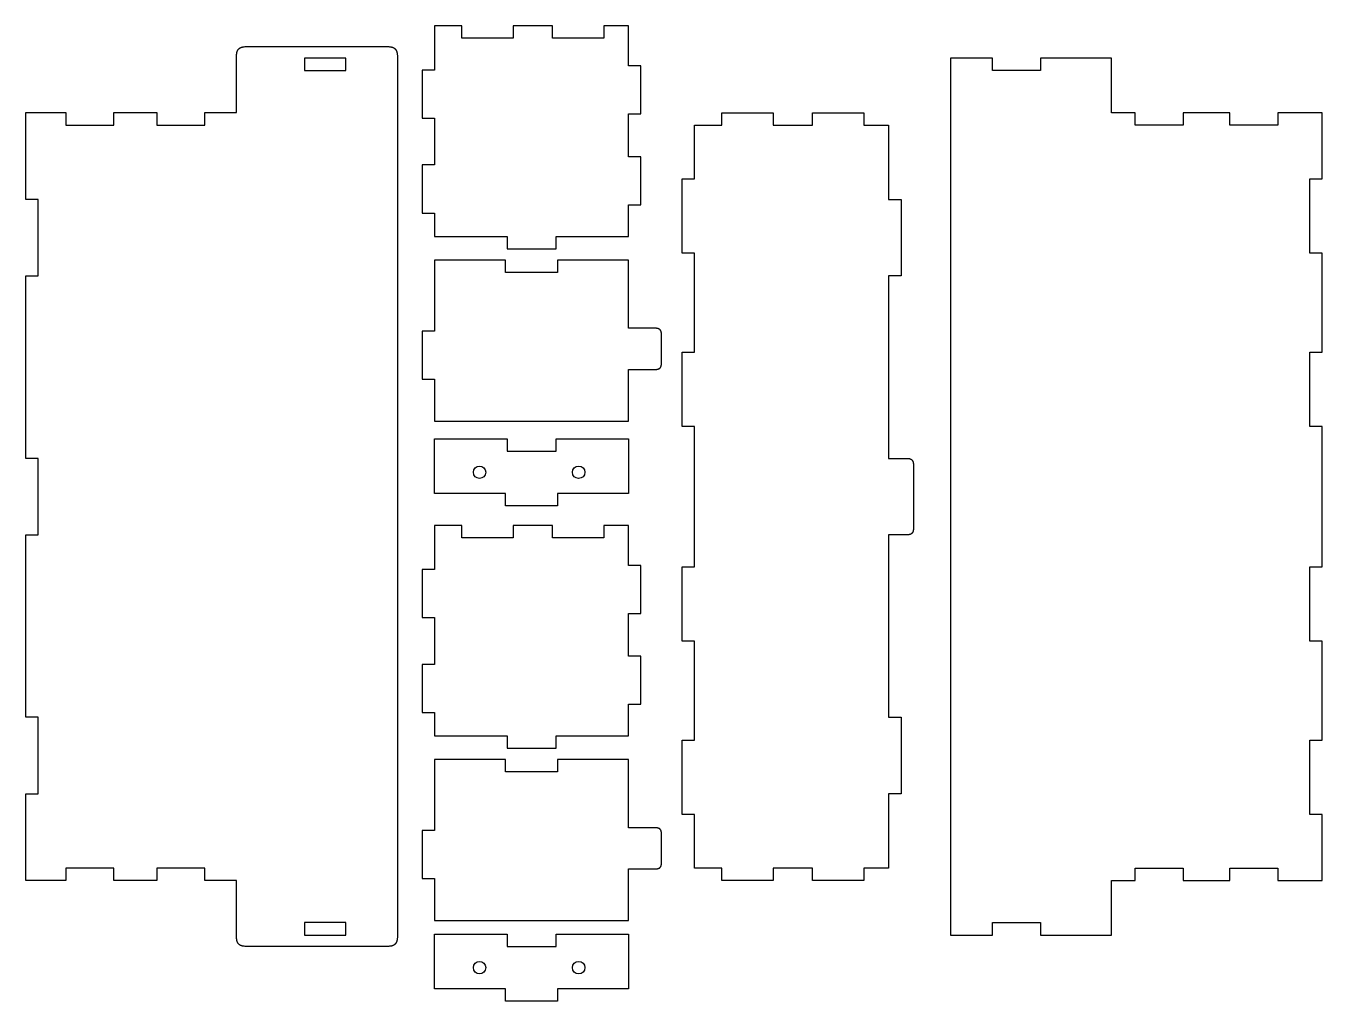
# Model space of a CAD drawing. Extents: x 641 to 955, y -160 to 76.
import ezdxf

# ---------------------------------------------------------------- set-up
doc = ezdxf.new("R2010")
doc.units = 0
doc.layers.add('DEFAULT', color=7, linetype='CONTINUOUS')

msp = doc.modelspace()

# ---------------------------------------------------------------- linework, layer by layer
at = {"layer": 'DEFAULT'}
for points in [[(759.42, 73), (747, 73), (747, 76), (740.42, 76), (740.42, 65.32), (737.42, 65.32), (737.42, 53.68), (740.42, 53.68), (740.42, 42.32), (737.42, 42.32), (737.42, 30.68), (740.42, 30.68), (740.42, 25), (758, 25), (758, 22), (769.84, 22), (769.84, 25), (787.42, 25), (787.42, 32.68), (790.42, 32.68), (790.42, 44.32), (787.42, 44.32), (787.42, 54.68), (790.42, 54.68), (790.42, 66.32), (787.42, 66.32), (787.42, 76), (781.42, 76), (781.42, 73), (769, 73), (769, 76), (759.42, 76)], [(692.42, 68), (692.42, 68.37), (692.43, 68.74), (692.44, 68.92), (692.46, 69.09), (692.46, 69.17), (692.48, 69.26), (692.49, 69.34), (692.5, 69.42), (692.52, 69.5), (692.53, 69.57), (692.55, 69.65), (692.57, 69.72), (692.6, 69.79), (692.62, 69.86), (692.63, 69.89), (692.65, 69.93), (692.66, 69.96), (692.68, 69.99), (692.69, 70.02), (692.71, 70.06), (692.72, 70.09), (692.74, 70.12), (692.76, 70.15), (692.78, 70.18), (692.79, 70.2), (692.81, 70.23), (692.83, 70.26), (692.85, 70.29), (692.87, 70.31), (692.89, 70.34), (692.91, 70.36), (692.94, 70.39), (692.96, 70.41), (692.98, 70.44), (693.01, 70.46), (693.03, 70.48), (693.05, 70.51), (693.08, 70.53), (693.11, 70.55), (693.13, 70.57), (693.16, 70.59), (693.19, 70.61), (693.22, 70.63), (693.24, 70.64), (693.27, 70.66), (693.3, 70.68), (693.33, 70.7), (693.36, 70.71), (693.39, 70.73), (693.43, 70.74), (693.46, 70.76), (693.49, 70.77), (693.53, 70.79), (693.56, 70.8), (693.63, 70.82), (693.7, 70.85), (693.77, 70.87), (693.85, 70.89), (693.92, 70.9), (694, 70.92), (694.08, 70.93), (694.16, 70.94), (694.25, 70.95), (694.33, 70.96), (694.5, 70.98), (694.68, 70.99), (695.05, 71), (695.42, 71), (728.42, 71), (728.79, 71), (729.16, 70.99), (729.34, 70.98), (729.51, 70.96), (729.59, 70.95), (729.68, 70.94), (729.76, 70.93), (729.84, 70.92), (729.92, 70.9), (729.99, 70.89), (730.07, 70.87), (730.14, 70.85), (730.21, 70.82), (730.28, 70.8), (730.31, 70.79), (730.35, 70.77), (730.38, 70.76), (730.41, 70.74), (730.44, 70.73), (730.48, 70.71), (730.51, 70.7), (730.54, 70.68), (730.57, 70.66), (730.6, 70.64), (730.62, 70.63), (730.65, 70.61), (730.68, 70.59), (730.71, 70.57), (730.73, 70.55), (730.76, 70.53), (730.78, 70.51), (730.81, 70.48), (730.83, 70.46), (730.86, 70.44), (730.88, 70.41), (730.9, 70.39), (730.93, 70.36), (730.95, 70.34), (730.97, 70.31), (730.99, 70.29), (731.01, 70.26), (731.03, 70.23), (731.05, 70.2), (731.06, 70.18), (731.08, 70.15), (731.1, 70.12), (731.12, 70.09), (731.13, 70.06), (731.15, 70.02), (731.16, 69.99), (731.18, 69.96), (731.19, 69.93), (731.2, 69.89), (731.22, 69.86), (731.24, 69.79), (731.27, 69.72), (731.29, 69.65), (731.3, 69.57), (731.32, 69.5), (731.34, 69.42), (731.35, 69.34), (731.36, 69.26), (731.37, 69.17), (731.38, 69.09), (731.4, 68.92), (731.41, 68.74), (731.42, 68.37), (731.42, 68), (731.42, -144), (731.42, -144.37), (731.41, -144.74), (731.4, -144.92), (731.38, -145.09), (731.37, -145.17), (731.36, -145.26), (731.35, -145.34), (731.34, -145.42), (731.32, -145.5), (731.3, -145.57), (731.29, -145.65), (731.27, -145.72), (731.24, -145.79), (731.22, -145.86), (731.2, -145.89), (731.19, -145.93), (731.18, -145.96), (731.16, -145.99), (731.15, -146.02), (731.13, -146.06), (731.12, -146.09), (731.1, -146.12), (731.08, -146.15), (731.06, -146.18), (731.05, -146.2), (731.03, -146.23), (731.01, -146.26), (730.99, -146.29), (730.97, -146.31), (730.95, -146.34), (730.93, -146.36), (730.9, -146.39), (730.88, -146.41), (730.86, -146.44), (730.83, -146.46), (730.81, -146.48), (730.78, -146.51), (730.76, -146.53), (730.73, -146.55), (730.71, -146.57), (730.68, -146.59), (730.65, -146.61), (730.62, -146.63), (730.6, -146.64), (730.57, -146.66), (730.54, -146.68), (730.51, -146.7), (730.48, -146.71), (730.44, -146.73), (730.41, -146.74), (730.38, -146.76), (730.35, -146.77), (730.31, -146.79), (730.28, -146.8), (730.21, -146.82), (730.14, -146.85), (730.07, -146.87), (729.99, -146.89), (729.92, -146.9), (729.84, -146.92), (729.76, -146.93), (729.68, -146.94), (729.59, -146.95), (729.51, -146.96), (729.34, -146.98), (729.16, -146.99), (728.79, -147), (728.42, -147), (695.42, -147), (695.05, -147), (694.68, -146.99), (694.5, -146.98), (694.33, -146.96), (694.25, -146.95), (694.16, -146.94), (694.08, -146.93), (694, -146.92), (693.92, -146.9), (693.85, -146.89), (693.77, -146.87), (693.7, -146.85), (693.63, -146.82), (693.56, -146.8), (693.53, -146.79), (693.49, -146.77), (693.46, -146.76), (693.43, -146.74), (693.39, -146.73), (693.36, -146.71), (693.33, -146.7), (693.3, -146.68), (693.27, -146.66), (693.24, -146.64), (693.22, -146.63), (693.19, -146.61), (693.16, -146.59), (693.13, -146.57), (693.11, -146.55), (693.08, -146.53), (693.05, -146.51), (693.03, -146.48), (693.01, -146.46), (692.98, -146.44), (692.96, -146.41), (692.94, -146.39), (692.91, -146.36), (692.89, -146.34), (692.87, -146.31), (692.85, -146.29), (692.83, -146.26), (692.81, -146.23), (692.79, -146.2), (692.78, -146.18), (692.76, -146.15), (692.74, -146.12), (692.72, -146.09), (692.71, -146.06), (692.69, -146.02), (692.68, -145.99), (692.66, -145.96), (692.65, -145.93), (692.63, -145.89), (692.62, -145.86), (692.6, -145.79), (692.57, -145.72), (692.55, -145.65), (692.53, -145.57), (692.52, -145.5), (692.5, -145.42), (692.49, -145.34), (692.48, -145.26), (692.46, -145.17), (692.46, -145.09), (692.44, -144.92), (692.43, -144.74), (692.42, -144.37), (692.42, -144), (692.42, -131), (684.74, -131), (684.74, -128), (673.1, -128), (673.1, -131), (662.74, -131), (662.74, -128), (651.1, -128), (651.1, -131), (641.42, -131), (641.42, -110.04), (644.42, -110.04), (644.42, -91.49), (641.42, -91.49), (641.42, -47.3), (644.42, -47.3), (644.42, -28.75), (641.42, -28.75), (641.42, 15.44), (644.42, 15.44), (644.42, 33.99), (641.42, 33.99), (641.42, 55), (651.1, 55), (651.1, 51.95), (662.74, 51.95), (662.74, 55), (673.1, 55), (673.1, 51.95), (684.74, 51.95), (684.74, 55), (692.42, 55)], [(708.92, 65.17), (718.92, 65.17), (718.92, 68.17), (708.92, 68.17)], [(952.42, -21.05), (952.42, -3.05), (955.42, -3.05), (955.42, 20.95), (952.42, 20.95), (952.42, 38.95), (955.42, 38.95), (955.42, 54.95), (944.74, 54.95), (944.74, 51.95), (933.1, 51.95), (933.1, 54.95), (921.74, 54.95), (921.74, 51.95), (910.1, 51.95), (910.1, 54.95), (904.42, 54.95), (904.42, 68.17), (887.24, 68.17), (887.24, 65.17), (875.6, 65.17), (875.6, 68.17), (865.42, 68.17), (865.42, -144.23), (875.6, -144.23), (875.6, -141.23), (887.24, -141.23), (887.24, -144.23), (904.42, -144.23), (904.42, -131), (910.1, -131), (910.1, -128), (921.74, -128), (921.74, -131), (933.1, -131), (933.1, -128), (944.74, -128), (944.74, -131), (955.42, -131), (955.42, -115), (952.42, -115), (952.42, -97), (955.42, -97), (955.42, -73), (952.42, -73), (952.42, -55), (955.42, -55), (955.42, -21.05)], [(854.42, -28.75), (854.67, -28.75), (854.91, -28.76), (855.03, -28.77), (855.15, -28.78), (855.2, -28.78), (855.26, -28.79), (855.31, -28.8), (855.37, -28.81), (855.42, -28.82), (855.47, -28.83), (855.52, -28.84), (855.57, -28.86), (855.61, -28.87), (855.66, -28.89), (855.68, -28.9), (855.7, -28.91), (855.73, -28.92), (855.75, -28.92), (855.77, -28.93), (855.79, -28.95), (855.81, -28.96), (855.83, -28.97), (855.85, -28.98), (855.87, -28.99), (855.89, -29), (855.91, -29.02), (855.93, -29.03), (855.94, -29.04), (855.96, -29.05), (855.98, -29.07), (856, -29.08), (856.01, -29.1), (856.03, -29.11), (856.04, -29.13), (856.06, -29.14), (856.08, -29.16), (856.09, -29.18), (856.1, -29.19), (856.12, -29.21), (856.13, -29.23), (856.15, -29.25), (856.16, -29.27), (856.17, -29.28), (856.18, -29.3), (856.19, -29.32), (856.21, -29.34), (856.22, -29.36), (856.23, -29.38), (856.24, -29.4), (856.25, -29.42), (856.26, -29.45), (856.27, -29.47), (856.28, -29.49), (856.29, -29.51), (856.3, -29.56), (856.32, -29.61), (856.33, -29.66), (856.34, -29.7), (856.35, -29.76), (856.37, -29.81), (856.37, -29.86), (856.38, -29.92), (856.39, -29.97), (856.4, -30.03), (856.41, -30.14), (856.41, -30.26), (856.42, -30.5), (856.42, -30.75), (856.42, -45.3), (856.42, -45.55), (856.41, -45.79), (856.41, -45.91), (856.4, -46.03), (856.39, -46.08), (856.38, -46.14), (856.37, -46.19), (856.37, -46.25), (856.35, -46.3), (856.34, -46.35), (856.33, -46.4), (856.32, -46.45), (856.3, -46.49), (856.29, -46.54), (856.28, -46.56), (856.27, -46.59), (856.26, -46.61), (856.25, -46.63), (856.24, -46.65), (856.23, -46.67), (856.22, -46.69), (856.21, -46.71), (856.19, -46.73), (856.18, -46.75), (856.17, -46.77), (856.16, -46.79), (856.15, -46.81), (856.13, -46.82), (856.12, -46.84), (856.1, -46.86), (856.09, -46.88), (856.08, -46.89), (856.06, -46.91), (856.04, -46.92), (856.03, -46.94), (856.01, -46.96), (856, -46.97), (855.98, -46.98), (855.96, -47), (855.94, -47.01), (855.93, -47.03), (855.91, -47.04), (855.89, -47.05), (855.87, -47.06), (855.85, -47.07), (855.83, -47.09), (855.81, -47.1), (855.79, -47.11), (855.77, -47.12), (855.75, -47.13), (855.73, -47.14), (855.7, -47.15), (855.68, -47.16), (855.66, -47.17), (855.61, -47.18), (855.57, -47.2), (855.52, -47.21), (855.47, -47.22), (855.42, -47.23), (855.37, -47.25), (855.31, -47.25), (855.26, -47.26), (855.2, -47.27), (855.15, -47.28), (855.03, -47.29), (854.91, -47.29), (854.67, -47.3), (854.42, -47.3), (850.42, -47.3), (850.42, -91.49), (853.42, -91.49), (853.42, -110.04), (850.42, -110.04), (850.42, -128), (844.42, -128), (844.42, -131), (832, -131), (832, -128), (822.42, -128), (822.42, -131), (810, -131), (810, -128), (803.42, -128), (803.42, -115), (800.42, -115), (800.42, -97), (803.42, -97), (803.42, -73), (800.42, -73), (800.42, -55), (803.42, -55), (803.42, -21.05), (800.42, -21.05), (800.42, -3.05), (803.42, -3.05), (803.42, 20.95), (800.42, 20.95), (800.42, 38.95), (803.42, 38.95), (803.42, 51.95), (810, 51.95), (810, 54.95), (822.42, 54.95), (822.42, 51.95), (832, 51.95), (832, 54.95), (844.42, 54.95), (844.42, 51.95), (850.42, 51.95), (850.42, 33.99), (853.42, 33.99), (853.42, 15.44), (850.42, 15.44), (850.42, -28.75)], [(793.42, -7.23), (793.67, -7.23), (793.91, -7.22), (794.03, -7.21), (794.15, -7.2), (794.2, -7.2), (794.26, -7.19), (794.31, -7.18), (794.37, -7.17), (794.42, -7.16), (794.47, -7.15), (794.52, -7.14), (794.57, -7.12), (794.61, -7.11), (794.66, -7.09), (794.68, -7.08), (794.7, -7.07), (794.73, -7.07), (794.75, -7.06), (794.77, -7.05), (794.79, -7.03), (794.81, -7.02), (794.83, -7.01), (794.85, -7), (794.87, -6.99), (794.89, -6.98), (794.91, -6.97), (794.93, -6.95), (794.94, -6.94), (794.96, -6.93), (794.98, -6.91), (795, -6.9), (795.01, -6.88), (795.03, -6.87), (795.04, -6.85), (795.06, -6.84), (795.08, -6.82), (795.09, -6.8), (795.1, -6.79), (795.12, -6.77), (795.13, -6.75), (795.15, -6.73), (795.16, -6.72), (795.17, -6.7), (795.18, -6.68), (795.19, -6.66), (795.21, -6.64), (795.22, -6.62), (795.23, -6.6), (795.24, -6.58), (795.25, -6.56), (795.26, -6.53), (795.27, -6.51), (795.28, -6.49), (795.29, -6.47), (795.3, -6.42), (795.32, -6.37), (795.33, -6.33), (795.34, -6.28), (795.35, -6.22), (795.37, -6.17), (795.37, -6.12), (795.38, -6.06), (795.39, -6.01), (795.4, -5.95), (795.41, -5.84), (795.41, -5.72), (795.42, -5.48), (795.42, -5.23), (795.42, 0.77), (795.42, 1.02), (795.41, 1.27), (795.41, 1.38), (795.4, 1.5), (795.39, 1.56), (795.38, 1.61), (795.37, 1.67), (795.37, 1.72), (795.35, 1.77), (795.34, 1.82), (795.33, 1.87), (795.32, 1.92), (795.3, 1.97), (795.29, 2.01), (795.28, 2.04), (795.27, 2.06), (795.26, 2.08), (795.25, 2.1), (795.24, 2.12), (795.23, 2.14), (795.22, 2.16), (795.21, 2.18), (795.19, 2.2), (795.18, 2.22), (795.17, 2.24), (795.16, 2.26), (795.15, 2.28), (795.13, 2.3), (795.12, 2.32), (795.1, 2.33), (795.09, 2.35), (795.08, 2.37), (795.06, 2.38), (795.04, 2.4), (795.03, 2.41), (795.01, 2.43), (795, 2.44), (794.98, 2.46), (794.96, 2.47), (794.94, 2.49), (794.93, 2.5), (794.91, 2.51), (794.89, 2.52), (794.87, 2.54), (794.85, 2.55), (794.83, 2.56), (794.81, 2.57), (794.79, 2.58), (794.77, 2.59), (794.75, 2.6), (794.73, 2.61), (794.7, 2.62), (794.68, 2.63), (794.66, 2.64), (794.61, 2.66), (794.57, 2.67), (794.52, 2.68), (794.47, 2.7), (794.42, 2.71), (794.37, 2.72), (794.31, 2.73), (794.26, 2.74), (794.2, 2.74), (794.15, 2.75), (794.03, 2.76), (793.91, 2.77), (793.67, 2.77), (793.42, 2.77), (787.42, 2.77), (787.42, 19.27), (770.21, 19.27), (770.21, 16.27), (757.63, 16.27), (757.63, 19.27), (740.42, 19.27), (740.42, 2.09), (737.42, 2.09), (737.42, -9.55), (740.42, -9.55), (740.42, -19.73), (787.42, -19.73), (787.42, -7.23)], [(757.63, -40.23), (757.63, -37.23), (740.42, -37.23), (740.42, -24), (758, -24), (758, -27), (769.84, -27), (769.84, -24), (787.42, -24), (787.42, -37.23), (770.21, -37.23), (770.21, -40.23)], [(759.42, -48), (747, -48), (747, -45), (740.42, -45), (740.42, -55.68), (737.42, -55.68), (737.42, -67.32), (740.42, -67.32), (740.42, -78.68), (737.42, -78.68), (737.42, -90.32), (740.42, -90.32), (740.42, -96), (758, -96), (758, -99), (769.84, -99), (769.84, -96), (787.42, -96), (787.42, -88.32), (790.42, -88.32), (790.42, -76.68), (787.42, -76.68), (787.42, -66.32), (790.42, -66.32), (790.42, -54.68), (787.42, -54.68), (787.42, -45), (781.42, -45), (781.42, -48), (769, -48), (769, -45), (759.42, -45)], [(793.42, -128.23), (793.67, -128.23), (793.91, -128.22), (794.03, -128.21), (794.15, -128.2), (794.2, -128.2), (794.26, -128.19), (794.31, -128.18), (794.37, -128.17), (794.42, -128.16), (794.47, -128.15), (794.52, -128.14), (794.57, -128.12), (794.61, -128.11), (794.66, -128.09), (794.68, -128.08), (794.7, -128.07), (794.73, -128.07), (794.75, -128.06), (794.77, -128.05), (794.79, -128.03), (794.81, -128.02), (794.83, -128.01), (794.85, -128), (794.87, -127.99), (794.89, -127.98), (794.91, -127.97), (794.93, -127.95), (794.94, -127.94), (794.96, -127.93), (794.98, -127.91), (795, -127.9), (795.01, -127.88), (795.03, -127.87), (795.04, -127.85), (795.06, -127.84), (795.08, -127.82), (795.09, -127.8), (795.1, -127.79), (795.12, -127.77), (795.13, -127.75), (795.15, -127.73), (795.16, -127.72), (795.17, -127.7), (795.18, -127.68), (795.19, -127.66), (795.21, -127.64), (795.22, -127.62), (795.23, -127.6), (795.24, -127.58), (795.25, -127.56), (795.26, -127.53), (795.27, -127.51), (795.28, -127.49), (795.29, -127.47), (795.3, -127.42), (795.32, -127.37), (795.33, -127.33), (795.34, -127.28), (795.35, -127.22), (795.37, -127.17), (795.37, -127.12), (795.38, -127.06), (795.39, -127.01), (795.4, -126.95), (795.41, -126.84), (795.41, -126.72), (795.42, -126.48), (795.42, -126.23), (795.42, -120.23), (795.42, -119.98), (795.41, -119.73), (795.41, -119.62), (795.4, -119.5), (795.39, -119.44), (795.38, -119.39), (795.37, -119.33), (795.37, -119.28), (795.35, -119.23), (795.34, -119.18), (795.33, -119.13), (795.32, -119.08), (795.3, -119.03), (795.29, -118.99), (795.28, -118.96), (795.27, -118.94), (795.26, -118.92), (795.25, -118.9), (795.24, -118.88), (795.23, -118.86), (795.22, -118.84), (795.21, -118.82), (795.19, -118.8), (795.18, -118.78), (795.17, -118.76), (795.16, -118.74), (795.15, -118.72), (795.13, -118.7), (795.12, -118.68), (795.1, -118.67), (795.09, -118.65), (795.08, -118.63), (795.06, -118.62), (795.04, -118.6), (795.03, -118.59), (795.01, -118.57), (795, -118.56), (794.98, -118.54), (794.96, -118.53), (794.94, -118.51), (794.93, -118.5), (794.91, -118.49), (794.89, -118.48), (794.87, -118.46), (794.85, -118.45), (794.83, -118.44), (794.81, -118.43), (794.79, -118.42), (794.77, -118.41), (794.75, -118.4), (794.73, -118.39), (794.7, -118.38), (794.68, -118.37), (794.66, -118.36), (794.61, -118.34), (794.57, -118.33), (794.52, -118.32), (794.47, -118.3), (794.42, -118.29), (794.37, -118.28), (794.31, -118.27), (794.26, -118.26), (794.2, -118.26), (794.15, -118.25), (794.03, -118.24), (793.91, -118.23), (793.67, -118.23), (793.42, -118.23), (787.42, -118.23), (787.42, -101.73), (770.21, -101.73), (770.21, -104.73), (757.63, -104.73), (757.63, -101.73), (740.42, -101.73), (740.42, -118.91), (737.42, -118.91), (737.42, -130.55), (740.42, -130.55), (740.42, -140.73), (787.42, -140.73), (787.42, -128.23)], [(715.94, -141.23), (708.92, -141.23), (708.92, -144.23), (718.92, -144.23), (718.92, -141.23)], [(757.63, -160.23), (757.63, -157.23), (740.42, -157.23), (740.42, -144), (758, -144), (758, -147), (769.84, -147), (769.84, -144), (787.42, -144), (787.42, -157.23), (770.21, -157.23), (770.21, -160.23)]]:
    msp.add_lwpolyline(points, close=True, dxfattribs=at)
for centre in [(751.32, -32.13, 86.52), (775.32, -32.13, 86.52), (751.32, -152.13, 86.52), (775.32, -152.13, 86.52)]:
    msp.add_circle(centre, 1.5, dxfattribs=at)

doc.saveas('drawing.dxf')
